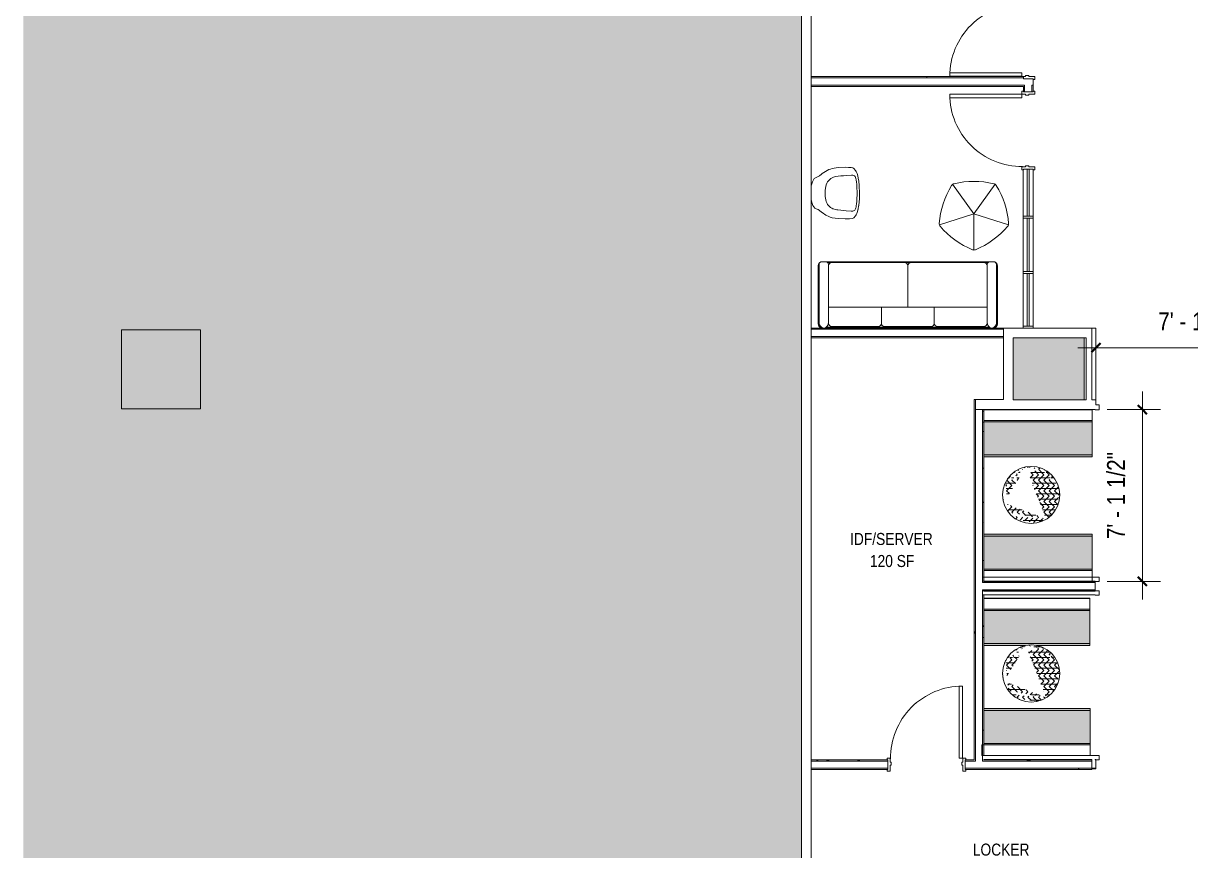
# Model space of a CAD drawing. Header units: inches. Extents: x 46946 to 48441, y 40324 to 42003.
# Drawn here: x 46946 to 47529, y 41120 to 41533 of the extents above; entities that cross this region are included whole.
import ezdxf

# ---------------------------------------------------------------- set-up
doc = ezdxf.new("R2010")
doc.units = ezdxf.units.IN
doc.header["$MEASUREMENT"] = 0
for name, color, linetype, lineweight in [('8_ TYPICAL FLOOR PLAN__6th _ 10th__dwg _3_', 8, 'Continuous', 9), ('A-ANNO-DIMS', 211, 'Continuous', 9), ('A-ANNO-DIMS-96', 211, 'Continuous', 9), ('A-AREA-IDEN', 2, 'Continuous', 9), ('A-DETL', 90, 'Continuous', 9), ('A-DETL-GENF', 92, 'Continuous', 9), ('A-DOOR', 31, 'Continuous', 13), ('A-GLAZ-CURT', 52, 'Continuous', 9), ('A-GLAZ-CWMG', 51, 'Continuous', 9), ('A-WALL', 113, 'Continuous', 9), ('A-WALL-PATT', 111, 'Continuous', 13), ('COL', 7, 'Continuous', 9), ('COL-HATCH', 7, 'Continuous', 9), ('I-FURN', 30, 'Continuous', 9), ('I-WALL', 2, 'Continuous', 9), ('Q-CASE', 31, 'Continuous', 9)]:
    doc.layers.add(name, color=color, linetype=linetype, lineweight=lineweight)
doc.styles.add('Arial Narrow_1', font='ARIALN.TTF', dxfattribs={"height": 9})
doc.styles.add('Arial Narrow_2', font='ARIALN.TTF', dxfattribs={"height": 6})
doc.dimstyles.new('OTJ_3_32__Linear__1_2__Rounding_', dxfattribs={"dimscale": 12, "dimtxt": 9.210879, "dimasz": 0.375, "dimexe": 0.75, "dimexo": 0.5, "dimgap": 0.5, "dimtad": 1, "dimdec": 1, "dimrnd": 0.5, "dimzin": 3, "dimdsep": 46, "dimlunit": 4, "dimtxsty": 'Arial Narrow_1', "dimblk1": 'OBLIQUE', "dimblk2": 'OBLIQUE', "dimsah": 1, "dimcen": 0.09, "dimdle": 0.75, "dimazin": 0, "dimtfac": 1, "dimtdec": 4, "dimtix": 1, "dimtmove": 0, "dimatfit": 3, "dimfxl": 1, "dimtvp": 1, "dimtfill": 1, "dimfrac": 2, "dimtolj": 1, "dimtzin": 0, "dimarcsym": 2})
pattern_1 = [(0, (0, 0), (30.72, 7.68), [1.267, -21.773, 1.267, -21.773, -122.88]), (0, (0, 0), (30.72, 7.68), [-46.08, 1.267, -44.813, 1.267, -21.773, -53.76]), (0, (0, 0), (30.72, 7.68), [-115.2, 1.267, -14.093, 1.267, -37.133]), (120, (11.52, 3.84), (-22.0110751, 22.7643004), [1.267, -21.773, 1.267, -21.773, -122.88]), (120, (11.52, 3.84), (-22.0110751, 22.7643004), [-46.08, 1.267, -44.813, 1.267, -21.773, -53.76]), (120, (11.52, 3.84), (-22.0110751, 22.7643004), [-115.2, 1.267, -14.093, 1.267, -37.133]), (240, (15.36, 19.2), (-8.7089249, -30.4443004), [1.267, -21.773, 1.267, -21.773, -122.88]), (240, (15.36, 19.2), (-8.7089249, -30.4443004), [-46.08, 1.267, -44.813, 1.267, -21.773, -53.76]), (240, (15.36, 19.2), (-8.7089249, -30.4443004), [-115.2, 1.267, -14.093, 1.267, -37.133])]

# ---------------------------------------------------------------- blocks, each defined once
blk = doc.blocks.new('8_ TYPICAL FLOOR PLAN__6th _ 10th__dwg _3_-696755-Level 06 - Furniture')
at = {"layer": 'COL-HATCH'}
for points in [[(14958.87, -31395.2), (14998.24, -31395.2), (14998.24, -31355.83), (14958.87, -31355.83)], [(15439.18, -31390.71), (15439.18, -31359.77), (15403.78, -31359.77), (15403.78, -31390.71), (15424.63, -31390.71)]]:
    blk.add_hatch(color=256, dxfattribs=at).paths.add_polyline_path(points)
at = {"layer": 'COL'}
blk.add_line((15439.18, -31359.77), (15439.18, -31390.71), dxfattribs=at)
at = {"layer": 'COL', "flags": 128}
blk.add_lwpolyline([(14998.24, -31395.2), (14998.24, -31355.83), (14958.87, -31355.83), (14958.87, -31395.2), (14998.24, -31395.2)], dxfattribs=at)
blk = doc.blocks.new('Door - Single - Solid - Solid Door-1051891-Level 06 - Furniture')
at = {"layer": 'A-DOOR', "lineweight": 9}
for p, q in [((-15.63, 3.1), (-14.13, 3.1)), ((-15.63, 2.35), (-15.63, 3.1)), ((-14.13, 3.1), (-14.13, 0.1)), ((-14.13, 0.1), (-13.63, 0.1)), ((-13.63, 0.1), (-13.63, -1.4)), ((21.62, 0.1), (22.12, 0.1)), ((21.62, -1.4), (21.62, 0.1)), ((22.12, 3.1), (23.62, 3.1)), ((22.12, 0.1), (22.12, 3.1)), ((23.62, 3.1), (23.62, 2.35)), ((-15.63, -3.28), (-15.63, -2.53)), ((-14.13, -3.28), (-15.63, -3.28)), ((-14.13, -1.4), (-14.13, -3.28)), ((-13.63, -1.4), (-14.13, -1.4)), ((22.12, -1.4), (21.62, -1.4)), ((22.12, -3.28), (22.12, -1.4)), ((23.62, -3.28), (22.12, -3.28)), ((23.62, -2.53), (23.62, -3.28))]:
    blk.add_line(p, q, dxfattribs=at)
at = {"layer": 'A-DOOR'}
for p, q in [((-12.26, -3.28), (-14.01, -3.28)), ((-14.01, -3.28), (-14.01, -39.28)), ((-12.26, -39.28), (-12.26, -3.28)), ((-14.01, -39.28), (-12.26, -39.28))]:
    blk.add_line(p, q, dxfattribs=at)
at = {"layer": 'A-DOOR', "lineweight": 9}
blk.add_arc((-14.01, -3.28), 36, 270, 0.5, dxfattribs=at)
blk = doc.blocks.new('HermanMiller_Collection_Nelson_PedestalTable - Vnr Top 26H 28 1_2Dia-1030181-Level 06 - Furniture')
at = {"layer": 'I-FURN'}
h = blk.add_hatch(dxfattribs=at)
h.set_pattern_fill('FP_2', color=256, style=0, pattern_type=2)
h.set_pattern_definition([(0, (-47449.247, -41297.396), (0, 2.666), []), (315, (-47449.247, -41297.396), (2.665792565, 0), [3.77, -3.77]), (45, (-47449.247, -41297.396), (2.665792565, 0), [3.77, -3.77])])
h.paths.add_polyline_path([(-2.62, 14.01), (-5.15, 13.29), (-7.5, 12.12), (-9.6, 10.53), (-8.48, 11.23), (-8.81, 10.93), (-4.06, 13.29)])
h.paths.add_polyline_path([(-2.62, 14.01), (-11.69, 7.16), (-10.07, 9.78), (-10.4, 9.48), (-9.6, 10.53), (-11.47, 8.42), (-12.76, 6.35), (-12.05, -1.23), (-5.66, 9.1), (-9.73, 7.52), (-3.41, 13.29)])
h.paths.add_polyline_path([(7.5, -12.12), (9.6, -10.53), (12.76, -6.35), (14.19, 1.31), (13.71, 3.9), (9.6, 10.53), (7.5, 11.83), (7.5, 10.17), (5.79, 12.44), (6.84, 12.24), (6.27, 12.59), (7.5, 12.12), (5.15, 13.29), (-2.62, 14.01), (3.87, 12.79), (-1.36, 10.77), (6.89, -10.53)])
h.paths.add_polyline_path([(7.5, -12.12), (-11.74, -4.66), (-11.41, -8.13), (-12.76, -6.35), (-11.37, -8.59), (-9.6, -10.53), (-10.4, -9.48), (-10.07, -9.78), (-10.73, -8.71), (-0.98, -10.53)])
h.paths.add_polyline_path([(2.62, -14.01), (7.5, -12.12), (-9.2, -10.57), (-8.48, -11.23), (-9.6, -10.53), (-7.5, -12.12), (-5.15, -13.29), (-6.84, -12.24), (1.55, -13.81), (1.29, -13.88)])
h.paths.add_polyline_path([(12.76, -6.35), (13.71, -3.9), (13.83, -2.58)])
h.paths.add_polyline_path([(-13.71, -3.9), (-14.07, 0), (-14.19, -1.31), (-14.02, -2.24)])
h.paths.add_polyline_path([(10.38, 6.36), (9.34, 7.73), (9.6, 10.53), (10.1, 7.85)])
h.paths.add_polyline_path([(-2.62, 14.01), (2.62, 14.01), (0, 14.25)])
for start, end in [(90, 270), (90, 270), (270, 90), (270, 90)]:
    blk.add_arc((0, 0), 14.25, start, end, dxfattribs=at)
blk = doc.blocks.new('HermanMiller_Collection_Nelson_PedestalTable - Vnr Top 26H 28 1_2Dia-V101-Level 06 - Furniture')
at = {"layer": 'I-FURN'}
h = blk.add_hatch(dxfattribs=at)
h.set_pattern_fill('FP_3', color=256, style=0, pattern_type=2)
h.set_pattern_definition([(0, (-47449.247, -41208.396), (0, 2.666), []), (315, (-47449.247, -41208.396), (2.665792565, 0), [3.77, -3.77]), (45, (-47449.247, -41208.396), (2.665792565, 0), [3.77, -3.77])])
h.paths.add_polyline_path([(9.6, 10.53), (10.38, 6.36), (9.34, 7.73), (9.42, 8.6)])
h.paths.add_polyline_path([(-2.62, 14.01), (-5.15, 13.29), (-7.5, 12.12), (-9.6, 10.53), (-8.48, 11.23), (-8.81, 10.93), (-4.06, 13.29)])
h.paths.add_polyline_path([(-2.62, 14.01), (-11.69, 7.16), (-10.07, 9.78), (-10.4, 9.48), (-9.6, 10.53), (-11.47, 8.42), (-12.76, 6.35), (-12.05, -1.23), (-5.66, 9.1), (-9.73, 7.52), (-3.41, 13.29)])
h.paths.add_polyline_path([(7.5, -12.12), (9.6, -10.53), (12.76, -6.35), (14.19, 1.31), (13.71, 3.9), (9.6, 10.53), (7.5, 11.83), (7.5, 10.17), (5.79, 12.44), (6.84, 12.24), (6.27, 12.59), (7.5, 12.12), (5.15, 13.29), (-2.62, 14.01), (3.87, 12.79), (-1.36, 10.77), (6.89, -10.53)])
h.paths.add_polyline_path([(7.5, -12.12), (-11.74, -4.66), (-11.41, -8.13), (-12.76, -6.35), (-11.37, -8.59), (-9.6, -10.53), (-10.4, -9.48), (-10.07, -9.78), (-10.73, -8.71), (-0.98, -10.53)])
h.paths.add_polyline_path([(2.62, -14.01), (7.5, -12.12), (-9.2, -10.57), (-8.48, -11.23), (-9.6, -10.53), (-7.5, -12.12), (-5.15, -13.29), (-6.84, -12.24), (1.55, -13.81), (1.29, -13.88)])
h.paths.add_polyline_path([(12.76, -6.35), (13.71, -3.9), (13.83, -2.58)])
h.paths.add_polyline_path([(-13.71, -3.9), (-14.07, 0), (-14.19, -1.31)])
h.paths.add_polyline_path([(1.3, 14.01), (2.62, 14.01), (0, 14.25), (-2.62, 14.01), (0.23, 14.01)])
for start, end in [(90, 270), (90, 270), (270, 90), (270, 90)]:
    blk.add_arc((0, 0), 14.25, start, end, dxfattribs=at)
blk = doc.blocks.new('HermanMiller_Collection_WireframeSofa3-Seat - Sofa 3-Seat-1296687-Level 06 - Furniture')
at = {"layer": 'I-FURN'}
for p, q in [((-43.99, 17.53), (-44.22, 16.84)), ((-43.69, 18.03), (-43.99, 17.53)), ((-43.4, 18.39), (-43.69, 18.03)), ((-42.87, 18.88), (-43.4, 18.39)), ((-42.35, 19.1), (-42.87, 18.88)), ((-42.02, 19.13), (-42.35, 19.1)), ((-41.66, 19.12), (-42.02, 19.13)), ((-41.3, 19), (-41.66, 19.12)), ((-40.93, 18.82), (-41.3, 19)), ((-40.3, 18.21), (-40.93, 18.82)), ((-40.88, 18.77), (40.88, 18.77)), ((-39.96, 17.62), (-40.3, 18.21)), ((-39.68, 17.01), (-39.96, 17.62)), ((-38.05, 18.33), (-14.68, 18.33)), ((-11.68, 18.33), (11.69, 18.33)), ((14.7, 18.33), (38.07, 18.33)), ((39.68, 17.01), (39.96, 17.62)), ((39.96, 17.62), (40.3, 18.21)), ((40.3, 18.21), (40.93, 18.82)), ((40.93, 18.82), (41.3, 19)), ((41.3, 19), (41.66, 19.12)), ((41.66, 19.12), (42.02, 19.13)), ((42.02, 19.13), (42.35, 19.1)), ((42.35, 19.1), (42.87, 18.88)), ((42.87, 18.88), (43.4, 18.39)), ((43.4, 18.39), (43.69, 18.03)), ((43.69, 18.03), (43.99, 17.53)), ((43.99, 17.53), (44.22, 16.84)), ((-44.68, 17.14), (-44.68, -11.96)), ((-44.31, -11.96), (-44.31, 17.15)), ((-44.22, 16.84), (-44.3, 16.31)), ((-44.3, 16.31), (-44.3, -12.19)), ((-39.57, 16.43), (-39.68, 17.01)), ((-39.57, -12), (-39.57, 16.43)), ((-39.55, -11.98), (-39.55, 16.83)), ((-13.18, 8.66), (-13.18, 16.83)), ((-13.18, 16.83), (-13.18, 8.66)), ((13.19, 16.83), (13.19, 8.66)), ((39.57, 16.43), (39.68, 17.01)), ((39.57, 16.83), (39.57, -11.98)), ((39.57, -12), (39.57, 16.43)), ((44.22, 16.84), (44.3, 16.31)), ((44.3, 16.31), (44.3, -12.19)), ((44.31, 17.14), (44.31, -11.96)), ((44.68, -11.96), (44.68, 17.14)), ((-13.18, 8.66), (-39.55, 8.66)), ((13.19, 8.66), (-13.18, 8.66)), ((0, -11.98), (0, 8.66)), ((13.19, 8.66), (39.59, 8.66)), ((-44.3, -12.19), (-44.21, -12.89)), ((-44.21, -12.89), (-43.99, -13.31)), ((-43.99, -13.31), (-43.6, -13.69)), ((-43.6, -13.69), (-43.17, -13.9)), ((-43.17, -13.9), (-42.79, -13.95)), ((-42.79, -13.95), (-40.87, -13.94)), ((-42.68, -13.96), (42.68, -13.96)), ((-40.87, -13.94), (-40.45, -13.83)), ((-40.45, -13.83), (-40.16, -13.62)), ((-40.16, -13.62), (-39.89, -13.34)), ((40.13, -13.59), (-40.13, -13.59)), ((-39.89, -13.34), (-39.7, -12.98)), ((-39.7, -12.98), (-39.58, -12.53)), ((-39.58, -12.53), (-39.57, -12)), ((-1.5, -13.48), (-38.05, -13.48)), ((38.05, -13.48), (1.5, -13.48)), ((39.58, -12.53), (39.57, -12)), ((39.7, -12.98), (39.58, -12.53)), ((39.89, -13.34), (39.7, -12.98)), ((40.16, -13.62), (39.89, -13.34)), ((40.45, -13.83), (40.16, -13.62)), ((40.87, -13.94), (40.45, -13.83)), ((42.79, -13.95), (40.87, -13.94)), ((43.17, -13.9), (42.79, -13.95)), ((43.6, -13.69), (43.17, -13.9)), ((43.99, -13.31), (43.6, -13.69)), ((44.21, -12.89), (43.99, -13.31)), ((44.3, -12.19), (44.21, -12.89))]:
    blk.add_line(p, q, dxfattribs=at)
for centre, radius, start, end in [((-42.68, 17.14), 2, 90, 180), ((-42.66, 17.14), 1.62, 103.53457, 179.95425), ((-38.05, 16.83), 1.5, 90, 180), ((-14.68, 16.83), 1.5, 360, 90), ((-11.68, 16.83), 1.5, 90, 180), ((11.69, 16.83), 1.5, 360, 90), ((14.7, 16.83), 1.5, 90, 180), ((38.07, 16.83), 1.5, 0, 90), ((42.68, 17.14), 2, 360, 90), ((42.68, 17.14), 1.62, 0, 77.58836), ((-42.68, -11.96), 2, 179.95425, 270), ((-42.68, -11.96), 1.62, 180, 187.29422), ((-38.05, -11.98), 1.5, 180, 270), ((-1.5, -11.98), 1.5, 270, 0), ((1.5, -11.98), 1.5, 180, 270), ((38.05, -11.95), 1.52, 270.33586, 359.16465), ((42.68, -11.96), 2, 270, 360), ((42.68, -11.96), 1.62, 352.70578, 0)]:
    blk.add_arc(centre, radius, start, end, dxfattribs=at)
blk = doc.blocks.new('CW-BANQUETTE_BASIC - TALL-1205874-Level 06 - Furniture')
at = {"layer": 'Q-CASE'}
h = blk.add_hatch(color=256, dxfattribs=at)
h.paths.add_polyline_path([(0, -22.56), (54, -22.56), (54, -6.11), (0, -6.11), (0, -20.61)])
h.paths.add_polyline_path([(0.09, -0.11), (54, -0.11), (54, 0), (0, 0), (0, -0.11)])
for points in [[(38.66, -6.11), (54, -6.08), (54, -5.46), (0, -5.46), (0, -6.11), (35.49, -6.11)], [(0, -23.58), (54, -23.57), (54, -22.56), (0, -22.56), (0, -23.57)]]:
    blk.add_hatch(color=256, dxfattribs=at).paths.add_polyline_path(points)
for p, q in [((54, -0.1), (54, 0)), ((0, -6.11), (54, -6.11)), ((54, -22.56), (54, -6.09)), ((0, -22.56), (54, -22.56)), ((54, -23.58), (54, -22.56)), ((0, -23.58), (54, -23.58)), ((54, -23.58), (0, -23.58))]:
    blk.add_line(p, q, dxfattribs=at)
at = {"layer": 'Q-CASE', "lineweight": 20}
for p, q in [((54, -0.11), (0, -0.11)), ((0, -0.11), (0, -5.46)), ((0, -5.46), (54, -5.46)), ((54, -5.46), (54, -0.11))]:
    blk.add_line(p, q, dxfattribs=at)
at = {"layer": 'Q-CASE', "flags": 128}
blk.add_lwpolyline([(54, -5.46), (54, -5.66), (54, -5.83), (54, -5.96), (54, -6.05), (54, -6.1), (54, -6.11)], dxfattribs=at)
blk = doc.blocks.new('CW-BANQUETTE_BASIC - TALL-V118-Level 06 - Furniture')
at = {"layer": 'Q-CASE'}
for points in [[(12.63, -5.46), (0, -5.46), (0, -6.11), (54, -6.08), (54, -5.46), (13.5, -5.46)], [(0, -6.11), (0, -22.56), (54, -22.56), (54, -6.11), (11.76, -6.11)], [(17.68, -22.56), (0, -22.56), (0, -23.58), (54, -23.57), (54, -22.56), (18.51, -22.56)]]:
    blk.add_hatch(color=256, dxfattribs=at).paths.add_polyline_path(points)
at = {"layer": 'Q-CASE', "lineweight": 20}
for p, q in [((54, -0.11), (0, -0.11)), ((0, -0.11), (0, -5.46)), ((0, -5.46), (54, -5.46)), ((54, -5.46), (54, -0.11))]:
    blk.add_line(p, q, dxfattribs=at)
at = {"layer": 'Q-CASE'}
for p, q in [((0, -6.09), (0, -22.56)), ((0, -6.11), (54, -6.11)), ((0, -22.56), (0, -23.58)), ((0, -22.56), (54, -22.56)), ((0, -23.58), (54, -23.58)), ((54, -23.58), (0, -23.58))]:
    blk.add_line(p, q, dxfattribs=at)
at = {"layer": 'Q-CASE', "flags": 128}
blk.add_lwpolyline([(0, -6.11), (0, -6.1), (0, -6.05), (0, -5.96), (0, -5.83), (0, -5.66), (0, -5.46)], dxfattribs=at)
blk = doc.blocks.new('CW-BANQUETTE_BASIC - TALL-1295673-Level 06 - Furniture')
at = {"layer": 'Q-CASE'}
h = blk.add_hatch(color=256, dxfattribs=at)
h.paths.add_polyline_path([(10.81, -22.56), (52.78, -22.56), (52.78, -6.11), (0, -6.11), (0, -22.56), (9.37, -22.56)])
h.paths.add_polyline_path([(52.78, -0.11), (52.78, 0), (0, 0), (0, -0.11), (35.49, -0.11)])
for points in [[(41.36, -6.11), (52.78, -6.08), (52.78, -5.46), (0, -5.46), (0, -6.11), (40.5, -6.11)], [(33.16, -23.58), (52.78, -23.57), (52.78, -22.56), (0, -22.56), (0, -23.58), (20.79, -23.54), (21.02, -23.49), (23.79, -23.27), (26.31, -23.53), (26.48, -23.58), (31.06, -23.58)]]:
    blk.add_hatch(color=256, dxfattribs=at).paths.add_polyline_path(points)
for p, q in [((0, 0), (52.78, 0)), ((52.78, -0.1), (52.78, 0)), ((0, -6.11), (52.78, -6.11)), ((52.78, -22.56), (52.78, -6.09)), ((0, -22.56), (52.78, -22.56)), ((52.78, -23.58), (52.78, -22.56)), ((0, -23.58), (20.62, -23.58)), ((20.64, -23.58), (0, -23.58)), ((52.78, -23.58), (26.48, -23.58)), ((26.5, -23.58), (52.78, -23.58))]:
    blk.add_line(p, q, dxfattribs=at)
at = {"layer": 'Q-CASE', "lineweight": 20}
for p, q in [((52.78, -0.11), (0, -0.11)), ((0, -0.11), (0, -5.46)), ((0, -5.46), (52.78, -5.46)), ((52.78, -5.46), (52.78, -0.11))]:
    blk.add_line(p, q, dxfattribs=at)
at = {"layer": 'Q-CASE', "flags": 128}
blk.add_lwpolyline([(52.78, -5.46), (52.78, -5.66), (52.78, -5.83), (52.78, -5.96), (52.78, -6.05), (52.78, -6.1), (52.78, -6.11)], dxfattribs=at)
blk = doc.blocks.new('CW-BANQUETTE_BASIC - TALL-V119-Level 06 - Furniture')
at = {"layer": 'Q-CASE'}
h = blk.add_hatch(color=256, dxfattribs=at)
h.paths.add_polyline_path([(17.51, 0), (0, 0), (0, -0.11), (53, -0.11), (53, 0), (40.91, 0)])
h.paths.add_polyline_path([(0, -6.11), (0, -22.56), (53, -22.56), (53, -6.11), (11.76, -6.11)])
for points in [[(13.5, -5.46), (0, -5.46), (0, -6.11), (53, -6.08), (53, -5.46), (16.65, -5.46)], [(16.68, -22.56), (0, -22.56), (0, -23.58), (53, -23.57), (53, -22.56), (17.51, -22.56)]]:
    blk.add_hatch(color=256, dxfattribs=at).paths.add_polyline_path(points)
for p, q in [((0, 0), (0, -0.1)), ((0, -6.09), (0, -22.56)), ((0, -6.11), (53, -6.11)), ((0, -22.56), (0, -23.58)), ((0, -22.56), (53, -22.56)), ((0, -23.58), (53, -23.58)), ((53, -23.58), (0, -23.58))]:
    blk.add_line(p, q, dxfattribs=at)
at = {"layer": 'Q-CASE', "lineweight": 20}
for p, q in [((54, -0.11), (0, -0.11)), ((0, -0.11), (0, -5.46)), ((0, -5.46), (54, -5.46)), ((54, -5.46), (54, -0.11))]:
    blk.add_line(p, q, dxfattribs=at)
at = {"layer": 'Q-CASE', "flags": 128}
blk.add_lwpolyline([(0, -6.11), (0, -6.1), (0, -6.05), (0, -5.96), (0, -5.83), (0, -5.66), (0, -5.46)], dxfattribs=at)
blk = doc.blocks.new('System Panel - Glazed-1050342-Level 06 - Furniture')
at = {"layer": 'A-GLAZ-CURT', "lineweight": 13}
for p, q in [((13.07, 0.5), (-13.07, 0.5)), ((-13.07, 0.5), (-13.07, -0.5)), ((13.07, -0.5), (13.07, 0.5)), ((-13.07, -0.5), (13.07, -0.5))]:
    blk.add_line(p, q, dxfattribs=at)
blk = doc.blocks.new('System Panel - Glazed-1050343-Level 06 - Furniture')
at = {"layer": 'A-GLAZ-CURT', "lineweight": 13}
for p, q in [((13.32, 0.5), (-13.32, 0.5)), ((-13.32, 0.5), (-13.32, -0.5)), ((13.32, -0.5), (13.32, 0.5)), ((-13.32, -0.5), (13.32, -0.5))]:
    blk.add_line(p, q, dxfattribs=at)
blk = doc.blocks.new('System Panel - Glazed-1296624-Level 06 - Furniture')
at = {"layer": 'A-GLAZ-CURT', "lineweight": 13}
for p, q in [((11.76, 0.5), (-11.76, 0.5)), ((-11.76, 0.5), (-11.76, -0.5)), ((11.76, -0.5), (11.76, 0.5)), ((-11.76, -0.5), (11.76, -0.5))]:
    blk.add_line(p, q, dxfattribs=at)
blk = doc.blocks.new('Rectangular Mullion - Rectangular Mullion-1050336-Level 06 - Furniture')
at = {"layer": 'A-GLAZ-CWMG'}
for p, q in [((47445.33, 41381.64), (47445.33, 41407.79)), ((47450.33, 41407.79), (47450.33, 41381.64))]:
    blk.add_line(p, q, dxfattribs=at)
blk = doc.blocks.new('Rectangular Mullion - Rectangular Mullion-1050337-Level 06 - Furniture')
at = {"layer": 'A-GLAZ-CWMG'}
for p, q in [((47445.33, 41408.79), (47445.33, 41435.43)), ((47450.33, 41435.43), (47450.33, 41408.79))]:
    blk.add_line(p, q, dxfattribs=at)
blk = doc.blocks.new('Rectangular Mullion - Rectangular Mullion-1296622-Level 06 - Furniture')
at = {"layer": 'A-GLAZ-CWMG'}
for p, q in [((47445.33, 41436.43), (47445.33, 41459.58)), ((47450.33, 41459.58), (47450.33, 41436.43))]:
    blk.add_line(p, q, dxfattribs=at)
blk = doc.blocks.new('Rectangular Mullion - Rectangular Mullion-934989-Level 06 - Furniture')
at = {"layer": 'A-GLAZ-CWMG', "lineweight": 20}
for p, q in [((0, 2.5), (-1, 2.5)), ((-1, 2.5), (-1, -2.5)), ((0, -2.5), (0, 2.5)), ((-1, -2.5), (0, -2.5))]:
    blk.add_line(p, q, dxfattribs=at)
blk = doc.blocks.new('Rectangular Mullion - Rectangular Mullion-934986-Level 06 - Furniture')
at = {"layer": 'A-GLAZ-CWMG', "lineweight": 20}
for p, q in [((-0.5, 2.5), (0.5, 2.5)), ((-0.5, -2.5), (-0.5, 2.5)), ((0.5, 2.5), (0.5, -2.5)), ((0.5, -2.5), (-0.5, -2.5))]:
    blk.add_line(p, q, dxfattribs=at)
blk = doc.blocks.new('HermanMiller_Collection_SaibaSideChair - Conference Chair-1296720-Level 06 - Furniture')
at = {"layer": 'I-FURN'}
for p, q in [((-5.27, 11.72), (-6.85, 10.84)), ((-4.36, 12.02), (-5.27, 11.72)), ((-4.36, 12.02), (-5.27, 11.72)), ((-4.36, 12.02), (-5.27, 11.72)), ((-3.51, 12.26), (-4.36, 12.02)), ((-3.51, 12.26), (-4.36, 12.02)), ((-3.51, 12.26), (-4.36, 12.02)), ((-0.58, 12.69), (-3.51, 12.26)), ((-0.58, 12.69), (-3.51, 12.26)), ((-0.58, 12.69), (-3.51, 12.26)), ((3.01, 12.86), (-0.58, 12.69)), ((4.61, 12.82), (3.01, 12.86)), ((5.95, 12.71), (4.61, 12.82)), ((6.75, 12.54), (5.95, 12.71)), ((7.25, 12.26), (6.75, 12.54)), ((8.17, 11.26), (7.25, 12.26)), ((-12.87, 6.64), (-13.37, 5.6)), ((-12.44, 7.24), (-12.87, 6.64)), ((-10.82, 8.16), (-12.44, 7.24)), ((-10.18, 8.45), (-10.82, 8.16)), ((-9.85, 8.67), (-10.18, 8.45)), ((-8.78, 9.46), (-9.85, 8.67)), ((-8.47, 9.72), (-8.78, 9.46)), ((-6.85, 10.84), (-8.47, 9.72)), ((-5.39, 6.19), (-5.85, 5.56)), ((-4.76, 6.85), (-5.39, 6.19)), ((-4.14, 7.29), (-4.76, 6.85)), ((-3.59, 7.59), (-4.14, 7.29)), ((-2.79, 7.94), (-3.59, 7.59)), ((-1.82, 8.24), (-2.79, 7.94)), ((-0.61, 8.46), (-1.82, 8.24)), ((0.72, 8.59), (-0.61, 8.46)), ((2.04, 8.68), (0.72, 8.59)), ((3.38, 8.79), (2.04, 8.68)), ((6.15, 8.99), (3.38, 8.79)), ((6.48, 9.01), (6.15, 8.99)), ((6.83, 8.96), (6.48, 9.01)), ((7.22, 8.86), (6.83, 8.96)), ((7.53, 8.65), (7.22, 8.86)), ((7.92, 8.25), (7.53, 8.65)), ((8.16, 7.81), (7.92, 8.25)), ((8.35, 7.27), (8.16, 7.81)), ((8.42, 10.85), (8.17, 11.26)), ((8.45, 6.68), (8.35, 7.27)), ((8.79, 10.06), (8.42, 10.85)), ((8.61, 5.51), (8.45, 6.68)), ((8.9, 9.75), (8.79, 10.06)), ((9.24, 8.56), (8.9, 9.75)), ((9.49, 7.51), (9.22, 8.68)), ((9.49, 7.51), (9.22, 8.68)), ((9.49, 7.51), (9.24, 8.56)), ((9.76, 5.96), (9.49, 7.51)), ((9.76, 5.96), (9.49, 7.51)), ((9.76, 5.96), (9.49, 7.51)), ((10, 3.79), (9.76, 5.96)), ((-13.93, 3.7), (-14.03, 3)), ((-13.37, 5.6), (-13.93, 3.7)), ((-7.05, 1.24), (-7.08, 0.39)), ((-7.08, 0.39), (-7.08, 0.01)), ((-7.08, 0.01), (-7.07, -0.82)), ((-6.93, 2.38), (-7.05, 1.24)), ((-6.77, 3.27), (-6.93, 2.38)), ((-6.54, 4.1), (-6.77, 3.27)), ((-6.24, 4.89), (-6.54, 4.1)), ((-5.85, 5.56), (-6.24, 4.89)), ((8.72, 4.4), (8.61, 5.51)), ((8.78, 3.48), (8.72, 4.4)), ((8.85, 2.16), (8.78, 3.48)), ((8.89, 1.06), (8.85, 2.16)), ((8.87, -1.46), (8.89, 1.06)), ((10.16, -0.13), (10, 3.79)), ((-14.03, -3.01), (-13.99, -3.35)), ((-14.03, -3.01), (-13.99, -3.35)), ((-13.99, -3.35), (-13.52, -5.18)), ((-13.52, -5.18), (-13.1, -6.23)), ((-7.07, -0.82), (-7.02, -1.63)), ((-7.02, -1.63), (-6.91, -2.45)), ((-6.91, -2.45), (-6.76, -3.28)), ((-6.76, -3.28), (-6.53, -4.11)), ((-6.53, -4.11), (-6.24, -4.84)), ((-6.24, -4.84), (-6.06, -5.24)), ((-6.06, -5.24), (-5.8, -5.65)), ((-5.8, -5.65), (-5.51, -6.04)), ((8.51, -6.33), (8.62, -5.37)), ((8.62, -5.37), (8.73, -4.23)), ((8.73, -4.23), (8.8, -3.11)), ((8.8, -3.11), (8.85, -2.1)), ((8.85, -2.1), (8.87, -1.46)), ((9.66, -6.6), (9.92, -4.88)), ((9.66, -6.6), (9.92, -4.88)), ((9.92, -4.88), (10.04, -2.44)), ((10.04, -2.44), (10.16, -0.13)), ((-13.1, -6.23), (-12.69, -6.93)), ((-12.69, -6.93), (-12.18, -7.44)), ((-12.18, -7.44), (-11.47, -7.87)), ((-11.47, -7.87), (-10.56, -8.18)), ((-10.56, -8.18), (-9.84, -8.66)), ((-9.84, -8.66), (-8.78, -9.45)), ((-8.78, -9.45), (-8.44, -9.7)), ((-8.44, -9.7), (-6.72, -10.92)), ((-6.72, -10.92), (-5.26, -11.72)), ((-5.51, -6.04), (-5.2, -6.4)), ((-5.2, -6.4), (-4.81, -6.76)), ((-4.81, -6.76), (-4.3, -7.17)), ((-4.3, -7.17), (-3.73, -7.51)), ((-3.73, -7.51), (-3.19, -7.79)), ((-3.19, -7.79), (-2.82, -7.92)), ((-2.82, -7.92), (-2.05, -8.17)), ((-2.05, -8.17), (-1.23, -8.33)), ((-1.23, -8.33), (-0.63, -8.42)), ((-0.63, -8.42), (0.72, -8.58)), ((0.72, -8.58), (2.05, -8.68)), ((2.05, -8.68), (3.47, -8.78)), ((3.47, -8.78), (5.92, -8.96)), ((5.92, -8.96), (6.45, -9)), ((6.45, -9), (6.73, -8.98)), ((6.73, -8.98), (7.09, -8.9)), ((7.09, -8.9), (7.43, -8.73)), ((7.24, -12.25), (8.17, -11.26)), ((7.43, -8.73), (7.76, -8.46)), ((7.76, -8.46), (7.96, -8.15)), ((7.96, -8.15), (8.14, -7.83)), ((8.14, -7.83), (8.3, -7.41)), ((8.17, -11.26), (8.47, -10.77)), ((8.3, -7.41), (8.4, -6.96)), ((8.4, -6.96), (8.51, -6.33)), ((8.47, -10.77), (8.73, -10.17)), ((8.73, -10.17), (8.9, -9.74)), ((8.9, -9.74), (9.25, -8.58)), ((9.25, -8.58), (9.46, -7.72)), ((9.36, -8.15), (9.46, -7.72)), ((9.36, -8.15), (9.46, -7.72)), ((9.46, -7.72), (9.66, -6.6)), ((9.46, -7.72), (9.66, -6.6)), ((9.46, -7.72), (9.66, -6.6)), ((9.66, -6.6), (9.69, -6.39)), ((-5.26, -11.72), (-4.53, -11.95)), ((-5.26, -11.72), (-4.53, -11.95)), ((-5.26, -11.72), (-4.53, -11.95)), ((-4.53, -11.95), (-3.9, -12.15)), ((-4.53, -11.95), (-3.9, -12.15)), ((-4.53, -11.95), (-3.9, -12.15)), ((-3.9, -12.15), (-3.52, -12.26)), ((-3.9, -12.15), (-3.52, -12.26)), ((-3.9, -12.15), (-3.52, -12.26)), ((-3.52, -12.26), (-0.58, -12.69)), ((-3.52, -12.26), (-0.58, -12.69)), ((-3.52, -12.26), (-0.58, -12.69)), ((-0.58, -12.69), (3.02, -12.86)), ((3.02, -12.86), (5.15, -12.78)), ((5.15, -12.78), (6.54, -12.62)), ((6.54, -12.62), (7.24, -12.25))]:
    blk.add_line(p, q, dxfattribs=at)
for centre, radius, start, end in [((1.18, 6.82), 8.25, 12.18133, 20.74129), ((-0.69, -6.21), 10.22, 339.79078, 346.63309)]:
    blk.add_arc(centre, radius, start, end, dxfattribs=at)
blk = doc.blocks.new('Knoll_Muuto_Sofa_Five - 97021-V148-Level 06 - Furniture')
at = {"layer": 'I-FURN'}
for p, q in [((0, 0), (-10.66, 14.67)), ((10.66, 14.67), (0, 0)), ((0, 0), (-17.25, -5.6)), ((0, -18.13), (0, 0)), ((0, 0), (17.25, -5.6))]:
    blk.add_line(p, q, dxfattribs=at)
for centre, radius, start, end in [((25.02, -8.13), 42.46, 148.46087, 175.53913), ((-8.67, 12.46), 2.97, 131.98097, 147.03433), ((-9.17, 12.1), 2.97, 104.96567, 120.01903), ((0, -26.31), 42.46, 76.46087, 103.53913), ((9.17, 12.1), 2.97, 59.98097, 75.03433), ((8.67, 12.46), 2.97, 32.96567, 48.01903), ((-25.02, -8.13), 42.46, 4.46087, 31.53913), ((-14.34, -4.99), 2.97, 176.96567, 192.01903), ((-14.53, -4.4), 2.97, 203.98097, 219.03433), ((14.53, -4.4), 2.97, 320.96567, 336.01903), ((14.34, -4.99), 2.97, 347.98097, 3.03433), ((15.46, 21.29), 42.46, 220.46087, 247.53913), ((-15.46, 21.29), 42.46, 292.46087, 319.53913), ((0.31, -15.18), 2.97, 248.96567, 264.01903), ((-0.31, -15.18), 2.97, 275.98097, 291.03433)]:
    blk.add_arc(centre, radius, start, end, dxfattribs=at)
blk = doc.blocks.new('Door - Single - Solid - Solid Door-1296585-Level 06 - Furniture')
at = {"layer": 'A-DOOR', "lineweight": 9}
for p, q in [((-15.63, 3.1), (-14.13, 3.1)), ((-15.63, 2.35), (-15.63, 3.1)), ((-14.13, 3.1), (-14.13, 0.1)), ((-14.13, 0.1), (-13.63, 0.1)), ((-13.63, 0.1), (-13.63, -1.4)), ((21.62, 0.1), (22.12, 0.1)), ((21.62, -1.4), (21.62, 0.1)), ((22.12, 3.1), (23.62, 3.1)), ((22.12, 0.1), (22.12, 3.1)), ((23.24, 2.35), (23.24, 0.41)), ((23.62, 2.35), (23.24, 2.35)), ((23.62, 3.1), (23.62, 2.35)), ((-15.63, -3.28), (-15.63, -2.53)), ((-14.13, -3.28), (-15.63, -3.28)), ((-14.13, -1.4), (-14.13, -3.28)), ((-13.63, -1.4), (-14.13, -1.4)), ((22.12, -1.4), (21.62, -1.4)), ((22.12, -3.28), (22.12, -1.4)), ((23.62, -3.28), (22.12, -3.28)), ((23.24, -0.59), (23.24, -2.53)), ((23.24, -2.53), (23.62, -2.53)), ((23.62, -2.53), (23.62, -3.28))]:
    blk.add_line(p, q, dxfattribs=at)
at = {"layer": 'A-DOOR'}
for p, q in [((-12.26, -3.28), (-14.01, -3.28)), ((-14.01, -3.28), (-14.01, -39.28)), ((-12.26, -39.28), (-12.26, -3.28)), ((-14.01, -39.28), (-12.26, -39.28))]:
    blk.add_line(p, q, dxfattribs=at)
at = {"layer": 'A-DOOR', "lineweight": 9}
blk.add_arc((-14.01, -3.28), 36, 270, 0.5, dxfattribs=at)
blk = doc.blocks.new('Door - Single - Solid - Solid Door-V163-Level 06 - Furniture')
at = {"layer": 'A-DOOR'}
for p, q in [((-14.01, 39.28), (-12.26, 39.28)), ((-14.01, 3.28), (-14.01, 39.28)), ((-12.26, 39.28), (-12.26, 3.28)), ((-12.26, 3.28), (-14.01, 3.28))]:
    blk.add_line(p, q, dxfattribs=at)
at = {"layer": 'A-DOOR', "lineweight": 9}
for p, q in [((-14.13, 1.4), (-14.13, 3.28)), ((-13.63, 1.4), (-14.13, 1.4)), ((-13.63, -0.1), (-13.63, 1.4)), ((22.12, 1.4), (21.62, 1.4)), ((21.62, 1.4), (21.62, -0.1)), ((23.62, 3.28), (22.12, 3.28)), ((22.12, 3.28), (22.12, 1.4)), ((23.62, 2.53), (23.62, 3.28)), ((-15.63, -2.35), (-15.63, -3.1)), ((-15.63, -3.1), (-14.13, -3.1)), ((-14.13, -3.1), (-14.13, -0.1)), ((-14.13, -0.1), (-13.63, -0.1)), ((21.62, -0.1), (22.12, -0.1)), ((22.12, -0.1), (22.12, -2.35))]:
    blk.add_line(p, q, dxfattribs=at)
blk.add_arc((-14.01, 3.28), 36, 359.5, 90, dxfattribs=at)
blk = doc.blocks.new('DIMBLOCK3-Level 06 - Furniture')
at = {"layer": 'A-ANNO-DIMS-96'}
for p, q in [((47504.76, 41348.96), (47504.76, 41245.33)), ((47504.76, 41339.96), (47487.25, 41339.96)), ((47504.76, 41339.96), (47513.76, 41339.96)), ((47504.76, 41254.33), (47487.25, 41254.33)), ((47504.76, 41254.33), (47513.76, 41254.33))]:
    blk.add_line(p, q, dxfattribs=at)
at = {"layer": 'A-ANNO-DIMS-96', "lineweight": 50}
for p, q in [((47504.76, 41339.96), (47502.51, 41342.21)), ((47504.76, 41339.96), (47507.01, 41337.71)), ((47504.76, 41254.33), (47502.51, 41256.58)), ((47504.76, 41254.33), (47507.01, 41252.08))]:
    blk.add_line(p, q, dxfattribs=at)
at = {"layer": 'A-ANNO-DIMS-96', "color": 0, "insert": (47487.12, 41275.36), "char_height": 9, "width": 52.2827, "attachment_point": 1, "rotation": 90, "line_spacing_factor": 0.974696, "style": 'Arial Narrow_1', "bg_fill": 3, "box_fill_scale": 1.25, "bg_fill_color": 256, "bg_fill_true_color": 13158600, "bg_fill_transparency": 0}
blk.add_mtext('7\' - 1 1/2"', dxfattribs=at)
blk = doc.blocks.new('_Oblique')
at = {"color": 0, "linetype": 'ByBlock', "lineweight": -2}
blk.add_line((-0.5, -0.5), (0.5, 0.5), dxfattribs=at)
blk = doc.blocks.new('DIMBLOCK4-Level 06 - Furniture')
at = {"layer": 'A-ANNO-DIMS-96'}
for p, q in [((47481.56, 41370.82), (47481.56, 41379.82)), ((47575.79, 41370.82), (47575.79, 41379.82)), ((47472.56, 41370.82), (47584.79, 41370.82)), ((47481.56, 41370.82), (47481.56, 41368.01)), ((47575.79, 41370.82), (47575.79, 41368.01))]:
    blk.add_line(p, q, dxfattribs=at)
at = {"layer": 'A-ANNO-DIMS-96', "lineweight": 50}
for p, q in [((47481.56, 41370.82), (47479.31, 41368.57)), ((47481.56, 41370.82), (47483.81, 41373.07)), ((47575.79, 41370.82), (47573.54, 41368.57)), ((47575.79, 41370.82), (47578.04, 41373.07))]:
    blk.add_line(p, q, dxfattribs=at)
at = {"layer": 'A-ANNO-DIMS-96', "color": 0, "insert": (47512.66, 41388.46), "char_height": 9, "width": 38.4225, "attachment_point": 1, "line_spacing_factor": 0.974696, "style": 'Arial Narrow_1', "bg_fill": 3, "box_fill_scale": 1.25, "bg_fill_color": 256, "bg_fill_true_color": 13158600, "bg_fill_transparency": 0}
blk.add_mtext('7\' - 10"', dxfattribs=at)

msp = doc.modelspace()

# ---------------------------------------------------------------- hatches: boundary and pattern name
at = {"layer": 'A-DETL-GENF'}
h = msp.add_hatch(color=9, dxfattribs=at)
h.paths.add_polyline_path([(46946.44, 40774.45), (47334.6, 40774.45), (47334.6, 41735.04), (47334.53, 41735.12), (47333.76, 41736.13), (47334.6, 41736.67), (47334.58, 41738.56), (47333.87, 41738.39), (47333.26, 41738.15), (47332.79, 41737.92), (47332.36, 41739.11), (47332.07, 41740.35), (47332.36, 41740.31), (47332.49, 41740.33), (47332.65, 41740.39), (47332.87, 41740.51), (47333.28, 41740.91), (47333.63, 41741.46), (47333.87, 41742.08), (47333.97, 41742.69), (47333.91, 41743.21), (47333.73, 41743.53), (47333.7, 41743.56), (47333.55, 41743.67), (47333.82, 41743.72), (47333.97, 41743.8), (47334.08, 41743.89), (47334.25, 41744.08), (47334.51, 41744.59), (47334.6, 41744.9), (47334.58, 41746.5), (47334.35, 41746.97), (47334.21, 41747.13), (47333.94, 41747.26), (47333.86, 41747.28), (47333.72, 41747.55), (47333.71, 41747.69), (47333.78, 41748.14), (47333.97, 41748.7), (47334.16, 41749.03), (47334.35, 41749.21), (47334.58, 41749.33), (47334.6, 41749.35), (47334.57, 41766.04), (47334.57, 41766.07), (47334.6, 41766.08), (47334.57, 41768.28), (47334.06, 41768.08), (47333.59, 41767.84), (47333.15, 41769.04), (47332.87, 41770.28), (47333.15, 41770.24), (47333.24, 41770.24), (47333.45, 41770.31), (47333.74, 41770.51), (47334.08, 41770.84), (47334.43, 41771.38), (47334.6, 41771.79), (47334.57, 41773.4), (47334.43, 41773.53), (47334.34, 41773.59), (47334.6, 41773.64), (47334.57, 41777.34), (47334.52, 41777.47), (47334.51, 41777.61), (47334.57, 41778.07), (47334.6, 41778.23), (47334.6, 41970.71), (47349.13, 41970.71), (47349.13, 41984.34), (47292.19, 41986.9), (47233.85, 41986.9), (47174.1, 41986.12), (47116.35, 41984.08), (47058.03, 41980.63), (46946.44, 41971.58), (46946.44, 40812.86)])
h.paths.add_polyline_path([(46995.4, 40899.4), (46995.4, 40938.77), (47034.77, 40938.77), (47034.77, 40899.4)])
h.paths.add_polyline_path([(46995.4, 41340.34), (46995.4, 41379.71), (47034.77, 41379.71), (47034.77, 41340.34), (47005.04, 41340.34)])
h.paths.add_polyline_path([(47670.26, 41663.76), (47974.98, 41663.76), (47974.98, 41873.76), (47836.89, 41914.62), (47648.38, 41960.01), (47648.38, 41663.76), (47655.28, 41663.76)])
h.paths.add_polyline_path([(47916.66, 41781.29), (47877.29, 41781.29), (47877.29, 41820.66), (47916.66, 41820.66), (47916.66, 41818.73)])
h.paths.add_polyline_path([(47034.77, 41781.29), (46995.4, 41781.29), (46995.4, 41820.66), (47034.77, 41820.66)])
at = {"layer": 'A-WALL-PATT', "lineweight": 9}
h = msp.add_hatch(dxfattribs=at)
h.set_pattern_fill('FP_1', color=256, style=0, pattern_type=2)
h.set_pattern_definition(pattern_1)
h.paths.add_polyline_path([(47444.65, 41505.43), (47445.4, 41505.43), (47445.4, 41506.06), (47339.48, 41506.06), (47339.48, 41505.43), (47414.38, 41505.43)])
h = msp.add_hatch(dxfattribs=at)
h.set_pattern_fill('FP_1', color=256, style=0, pattern_type=2)
h.set_pattern_definition(pattern_1)
h.paths.add_polyline_path([(47446.02, 41501.18), (47446.02, 41501.81), (47339.48, 41501.81), (47339.48, 41501.18), (47445.4, 41501.18)])
h.paths.add_polyline_path([(47449.65, 41501.18), (47450.27, 41501.18), (47450.27, 41501.81), (47449.65, 41501.81)])
h = msp.add_hatch(dxfattribs=at)
h.set_pattern_fill('FP_1', color=256, style=0, pattern_type=2)
h.set_pattern_definition(pattern_1)
h.paths.add_polyline_path([(47339.48, 41380.02), (47435.44, 41380.02), (47435.44, 41380.64), (47339.48, 41380.64)])
h = msp.add_hatch(dxfattribs=at)
h.set_pattern_fill('FP_1', color=256, style=0, pattern_type=2)
h.set_pattern_definition(pattern_1)
h.paths.add_polyline_path([(47421.43, 41165.33), (47421.43, 41344.96), (47420.81, 41344.96), (47420.81, 41165.33)])
h = msp.add_hatch(dxfattribs=at)
h.set_pattern_fill('FP_1', color=256, style=0, pattern_type=2)
h.set_pattern_definition(pattern_1)
h.paths.add_polyline_path([(47425.06, 41167.4), (47425.68, 41167.4), (47425.68, 41167.5), (47425.06, 41167.5), (47425.06, 41167.42)])
h.paths.add_polyline_path([(47425.06, 41172.86), (47425.68, 41172.86), (47425.68, 41247.65), (47425.06, 41247.65), (47425.06, 41176.28)])
h.paths.add_polyline_path([(47425.06, 41249.65), (47425.68, 41249.65), (47425.68, 41250.08), (47425.06, 41250.08)])
h.paths.add_polyline_path([(47425.06, 41253.71), (47425.68, 41253.71), (47425.68, 41254.4), (47425.06, 41254.4), (47425.06, 41253.75)])
h.paths.add_polyline_path([(47425.68, 41256.4), (47425.68, 41339.96), (47425.06, 41339.96), (47425.06, 41256.4)])
h = msp.add_hatch(dxfattribs=at)
h.set_pattern_fill('FP_1', color=256, style=0, pattern_type=2)
h.set_pattern_definition(pattern_1)
h.paths.add_polyline_path([(47453.47, 41249.55), (47481.25, 41249.65), (47481.25, 41250.08), (47425.68, 41250.08), (47425.68, 41249.65), (47437.77, 41249.61)])
h = msp.add_hatch(dxfattribs=at)
h.set_pattern_fill('FP_1', color=256, style=0, pattern_type=2)
h.set_pattern_definition(pattern_1)
h.paths.add_polyline_path([(47339.48, 41164.71), (47377.79, 41164.71), (47377.79, 41165.33), (47339.48, 41165.33)])
h.paths.add_polyline_path([(47461.17, 41164.71), (47479.56, 41164.71), (47479.56, 41165.33), (47425.06, 41165.33), (47425.06, 41164.71), (47437.77, 41164.71)])
h.paths.add_polyline_path([(47421.43, 41164.71), (47421.43, 41165.33), (47416.29, 41165.33), (47416.29, 41164.71), (47421.41, 41164.71)])
h = msp.add_hatch(dxfattribs=at)
h.set_pattern_fill('FP_1', color=256, style=0, pattern_type=2)
h.set_pattern_definition(pattern_1)
h.paths.add_polyline_path([(47339.48, 41160.46), (47377.79, 41160.46), (47377.79, 41161.08), (47339.48, 41161.08)])
h.paths.add_polyline_path([(47461.17, 41160.46), (47479.56, 41160.46), (47479.56, 41160.77), (47481.56, 41160.78), (47481.56, 41161.08), (47416.29, 41161.08), (47416.29, 41160.46), (47437.77, 41160.46)])

# ---------------------------------------------------------------- linework, layer by layer
at = {"layer": 'A-DETL'}
msp.add_line((47334.6, 40774.45), (47334.6, 41970.71), dxfattribs=at)
at = {"layer": 'A-WALL', "lineweight": 13}
for p, q in [((47339.48, 41506.06), (47339.48, 41501.18)), ((47445.4, 41505.43), (47339.48, 41505.43)), ((47339.48, 41501.81), (47446.02, 41501.81)), ((47446.02, 41498.45), (47446.02, 41501.81)), ((47449.65, 41501.81), (47450.27, 41501.81)), ((47449.65, 41498.45), (47449.65, 41501.81)), ((47339.48, 41380.64), (47339.48, 41375.77)), ((47339.48, 41380.02), (47435.44, 41380.02)), ((47435.44, 41380.64), (47435.44, 41375.77)), ((47339.48, 41376.39), (47435.44, 41376.39)), ((47481.56, 41344.83), (47481.56, 41375.77)), ((47421.43, 41164.71), (47421.43, 41344.96)), ((47425.68, 41339.96), (47421.43, 41339.96)), ((47425.06, 41253.71), (47425.06, 41339.96)), ((47425.68, 41256.4), (47425.06, 41256.4)), ((47425.68, 41254.4), (47425.06, 41254.4)), ((47481.25, 41253.71), (47425.06, 41253.71)), ((47481.25, 41250.08), (47425.06, 41250.08)), ((47425.06, 41164.71), (47425.06, 41250.08)), ((47425.68, 41249.65), (47425.06, 41249.65)), ((47425.68, 41247.65), (47425.06, 41247.65)), ((47481.25, 41249.46), (47481.25, 41249.65)), ((47339.48, 41165.33), (47339.48, 41160.46)), ((47377.79, 41164.71), (47339.48, 41164.71)), ((47421.43, 41164.71), (47416.29, 41164.71)), ((47425.68, 41167.4), (47425.06, 41167.4)), ((47479.56, 41164.71), (47425.06, 41164.71)), ((47479.56, 41161.08), (47479.56, 41165.33)), ((47377.79, 41161.08), (47339.48, 41161.08)), ((47481.56, 41161.08), (47416.29, 41161.08))]:
    msp.add_line(p, q, dxfattribs=at)
at = {"layer": 'I-WALL', "lineweight": 13}
for p, q in [((47334.6, 41970.71), (47334.6, 40783.45)), ((47339.48, 41506.06), (47339.48, 41577.18)), ((47445.4, 41506.06), (47339.48, 41506.06)), ((47445.4, 41504.95), (47445.4, 41506.06)), ((47450.27, 41504.95), (47445.4, 41504.95)), ((47450.27, 41498.45), (47450.27, 41504.95)), ((47339.48, 41380.64), (47339.48, 41501.18)), ((47339.48, 41501.18), (47445.4, 41501.18)), ((47445.4, 41501.18), (47445.4, 41498.45)), ((47445.4, 41498.45), (47450.27, 41498.45)), ((47481.56, 41380.64), (47339.48, 41380.64)), ((47479.56, 41380.64), (47479.56, 41344.83)), ((47481.56, 41375.77), (47481.56, 41380.64)), ((47339.48, 41165.33), (47339.48, 41375.77)), ((47339.48, 41375.77), (47435.44, 41375.77)), ((47435.44, 41375.77), (47435.44, 41344.96)), ((47440.31, 41375.77), (47476.68, 41375.77)), ((47440.31, 41344.83), (47440.31, 41375.77)), ((47476.68, 41375.77), (47476.68, 41344.83)), ((47420.81, 41344.96), (47420.81, 41165.33)), ((47435.44, 41344.96), (47420.81, 41344.96)), ((47476.68, 41344.83), (47440.31, 41344.83)), ((47479.56, 41344.83), (47481.56, 41344.83)), ((47481.56, 41342.4), (47481.56, 41344.83)), ((47425.68, 41339.96), (47481.25, 41339.96)), ((47425.68, 41256.4), (47425.68, 41339.96)), ((47481.25, 41339.96), (47481.25, 41339.83)), ((47481.25, 41339.83), (47483.25, 41339.83)), ((47483.25, 41342.4), (47481.56, 41342.4)), ((47483.25, 41339.83), (47483.25, 41342.4)), ((47483.25, 41256.4), (47425.68, 41256.4)), ((47425.68, 41254.33), (47425.68, 41254.4)), ((47425.68, 41254.4), (47481.25, 41254.4)), ((47483.25, 41254.33), (47425.68, 41254.33)), ((47481.25, 41249.65), (47481.25, 41254.4)), ((47483.25, 41254.33), (47483.25, 41256.4)), ((47483.25, 41249.65), (47425.68, 41249.65)), ((47425.68, 41249.46), (47481.25, 41249.46)), ((47425.68, 41167.4), (47425.68, 41247.65)), ((47425.68, 41247.65), (47481.25, 41247.65)), ((47481.25, 41247.65), (47481.25, 41247.4)), ((47481.25, 41247.4), (47483.25, 41247.4)), ((47483.25, 41247.4), (47483.25, 41249.65)), ((47377.79, 41165.33), (47339.48, 41165.33)), ((47377.79, 41160.46), (47377.79, 41165.33)), ((47420.81, 41165.33), (47416.29, 41165.33)), ((47416.29, 41165.33), (47416.29, 41160.46)), ((47483.25, 41167.4), (47425.68, 41167.4)), ((47425.68, 41165.33), (47425.68, 41165.4)), ((47425.68, 41165.4), (47479.56, 41165.4)), ((47479.56, 41165.33), (47425.68, 41165.33)), ((47479.56, 41165.4), (47479.56, 41165.33)), ((47481.56, 41165.4), (47481.25, 41165.4)), ((47481.25, 41165.4), (47481.25, 41165.33)), ((47481.25, 41165.33), (47483.25, 41165.33)), ((47481.56, 41160.77), (47481.56, 41165.4)), ((47483.25, 41165.33), (47483.25, 41167.4)), ((47339.48, 41075.33), (47339.48, 41160.46)), ((47339.48, 41160.46), (47377.79, 41160.46)), ((47416.29, 41160.46), (47479.56, 41160.46)), ((47479.56, 41160.46), (47479.56, 41160.77)), ((47479.56, 41160.77), (47481.56, 41160.77))]:
    msp.add_line(p, q, dxfattribs=at)

# ---------------------------------------------------------------- block references
at = {"layer": '8_ TYPICAL FLOOR PLAN__6th _ 10th__dwg _3_', "color": 7}
msp.add_blockref('8_ TYPICAL FLOOR PLAN__6th _ 10th__dwg _3_-696755-Level 06 - Furniture', (32036.54, 72735.54), dxfattribs=at)
at = {"layer": 'A-DOOR'}
for name, p, rotation in [('Door - Single - Solid - Solid Door-V163-Level 06 - Furniture', (47447.92, 41520.21), 90), ('Door - Single - Solid - Solid Door-1296585-Level 06 - Furniture', (47447.92, 41483.2), 270), ('Door - Single - Solid - Solid Door-1051891-Level 06 - Furniture', (47401.03, 41162.81), 180)]:
    msp.add_blockref(name, p, dxfattribs=dict(at, rotation=rotation))
at = {"layer": 'A-GLAZ-CURT', "rotation": 90}
for name, p in [('System Panel - Glazed-1296624-Level 06 - Furniture', (47447.83, 41448.19)), ('System Panel - Glazed-1050343-Level 06 - Furniture', (47447.83, 41422.11)), ('System Panel - Glazed-1050342-Level 06 - Furniture', (47447.83, 41394.71))]:
    msp.add_blockref(name, p, dxfattribs=at)
at = {"layer": 'A-GLAZ-CWMG'}
for name in ['Rectangular Mullion - Rectangular Mullion-1296622-Level 06 - Furniture', 'Rectangular Mullion - Rectangular Mullion-1050337-Level 06 - Furniture', 'Rectangular Mullion - Rectangular Mullion-1050336-Level 06 - Furniture']:
    msp.add_blockref(name, (0, 0), dxfattribs=at)
at = {"layer": 'A-GLAZ-CWMG', "extrusion": (0, 0, -1), "rotation": 90}
for p in [(-47447.83, 41435.93), (-47447.83, 41408.29)]:
    msp.add_blockref('Rectangular Mullion - Rectangular Mullion-934986-Level 06 - Furniture', p, dxfattribs=at)
at = {"layer": 'A-GLAZ-CWMG', "rotation": 270}
msp.add_blockref('Rectangular Mullion - Rectangular Mullion-934989-Level 06 - Furniture', (47447.83, 41380.64), dxfattribs=at)
at = {"layer": 'I-FURN'}
for name, p in [('HermanMiller_Collection_SaibaSideChair - Conference Chair-1296720-Level 06 - Furniture', (47353.51, 41447.95)), ('Knoll_Muuto_Sofa_Five - 97021-V148-Level 06 - Furniture', (47420.71, 41437.66)), ('HermanMiller_Collection_Nelson_PedestalTable - Vnr Top 26H 28 1_2Dia-1030181-Level 06 - Furniture', (47449.25, 41297.4)), ('HermanMiller_Collection_Nelson_PedestalTable - Vnr Top 26H 28 1_2Dia-V101-Level 06 - Furniture', (47449.25, 41208.4))]:
    msp.add_blockref(name, p, dxfattribs=at)
at = {"layer": 'I-FURN', "rotation": 180}
msp.add_blockref('HermanMiller_Collection_WireframeSofa3-Seat - Sofa 3-Seat-1296687-Level 06 - Furniture', (47387.72, 41399.79), dxfattribs=at)
at = {"layer": 'Q-CASE'}
for name, p in [('CW-BANQUETTE_BASIC - TALL-1205874-Level 06 - Furniture', (47425.68, 41339.96)), ('CW-BANQUETTE_BASIC - TALL-1295673-Level 06 - Furniture', (47425.68, 41245.9))]:
    msp.add_blockref(name, p, dxfattribs=at)
at = {"layer": 'Q-CASE', "rotation": 180}
for name, p in [('CW-BANQUETTE_BASIC - TALL-V118-Level 06 - Furniture', (47479.68, 41254.26)), ('CW-BANQUETTE_BASIC - TALL-V119-Level 06 - Furniture', (47478.68, 41167.4))]:
    msp.add_blockref(name, p, dxfattribs=at)

# ---------------------------------------------------------------- texts
at = {"layer": 'A-AREA-IDEN', "char_height": 6, "attachment_point": 1, "style": 'Arial Narrow_2'}
for s, insert, width in [('IDF/SERVER', (47358.9, 41278.46), 52.419), ('120 SF', (47368.81, 41267.47), 28.179), ('LOCKER', (47420.15, 41123.54), 35.754)]:
    msp.add_mtext(s, dxfattribs=dict(at, insert=insert, width=width))

# ---------------------------------------------------------------- next in the draw order: dimensions: what is measured, and where the dimension line sits
at = {"layer": 'A-ANNO-DIMS'}
dim = msp.add_linear_dim(base=(47575.79, 41370.82), p1=(47481.56, 41374.01), p2=(47575.79, 41374.01), dimstyle='OTJ_3_32__Linear__1_2__Rounding_', override={"dimpost": '<>', "dimfxl": 94.235598}, dxfattribs=at)
dim.commit()
dim.dimension.update_dxf_attribs({"geometry": 'DIMBLOCK4-Level 06 - Furniture', "text_midpoint": (47528.67, 41381.42)})
dim = msp.add_linear_dim(base=(47504.76, 41254.33), p1=(47481.25, 41339.96), p2=(47481.25, 41254.33), angle=90, dimstyle='OTJ_3_32__Linear__1_2__Rounding_', override={"dimpost": '<>', "dimfxl": 85.625}, dxfattribs=at)
dim.commit()
dim.dimension.update_dxf_attribs({"geometry": 'DIMBLOCK3-Level 06 - Furniture', "text_midpoint": (47494.11, 41297.15)})

doc.saveas('drawing.dxf')
